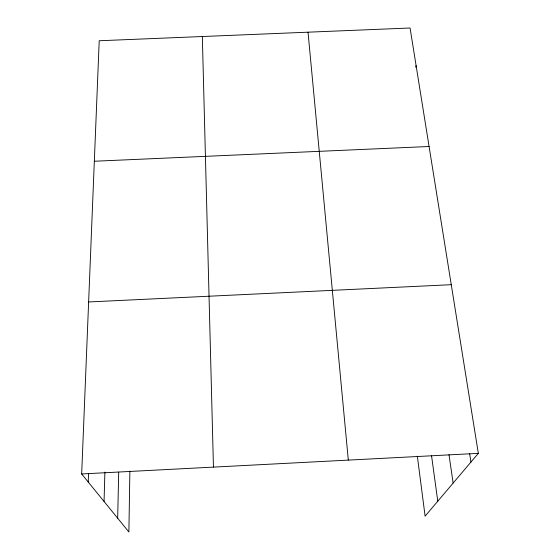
<?xml version="1.0" encoding="UTF-8"?>
<svg xmlns="http://www.w3.org/2000/svg" width="560" height="560" viewBox="0 0 560 560"><rect width="100%" height="100%" fill="white"/><g stroke="black" fill="none" stroke-linecap="round" stroke-linejoin="round"><path stroke-width="0.84" d="M129.878 471.114L128.884 532L81.669 473.956L99.211 40.754L410.067 28L478.331 453.355L425.103 516.159L417.347 456.183M117.677 518.217L118.685 472.136M104.055 501.48L104.902 472.094M88.235 482.034L88.557 473.354M415.716 67.214L416.101 65.576M81.669 473.956L478.331 453.355M88.634 301.959L451.269 284.69M94.332 161.245L429.086 146.496M469.595 453.439L470.946 462.07M448.987 454.622L453.131 483.091M431.571 455.882L437.766 501.221M308.028 32.186L348.313 460.103M202.335 36.526L213.451 467.11"/></g></svg>
